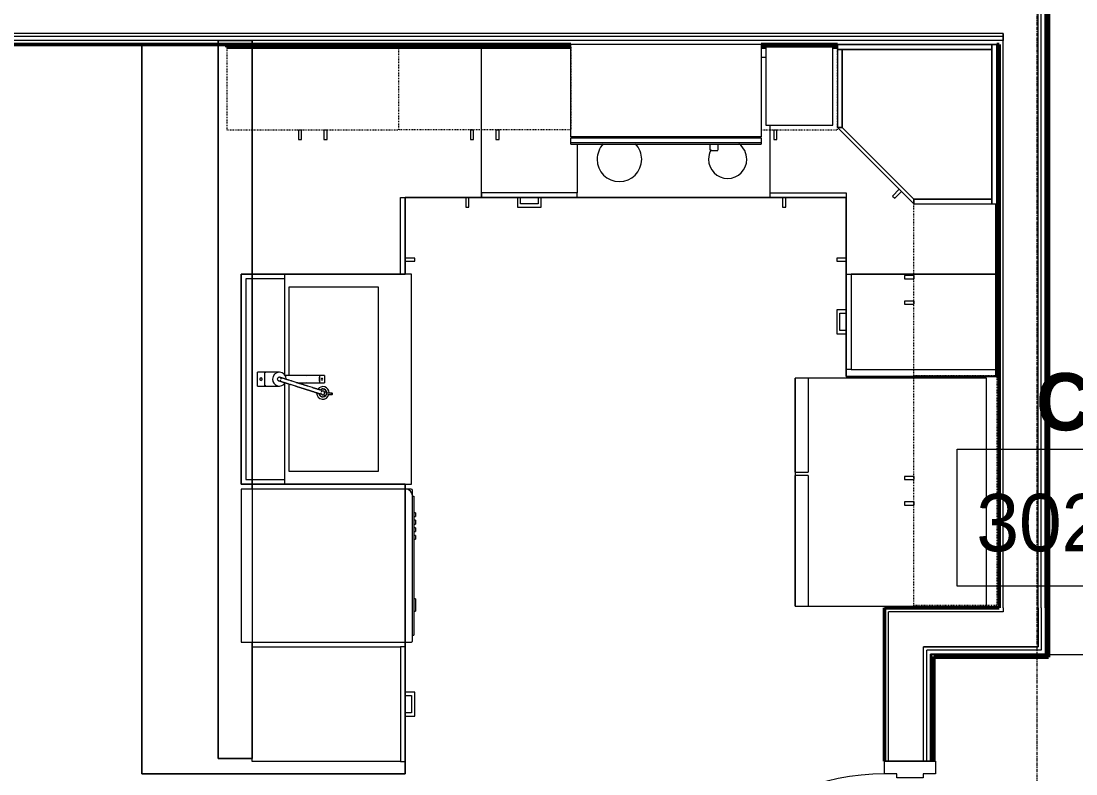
# Model space of a CAD drawing. Header units: inches. Extents: x -4218 to -1830, y 9767 to 12426.
# Drawn here: x -3640.9 to -3475.2, y 11007.5 to 11125.6 of the extents above; entities that cross this region are included whole.
import ezdxf

# ---------------------------------------------------------------- set-up
doc = ezdxf.new("R2010")
doc.units = ezdxf.units.IN
doc.header["$MEASUREMENT"] = 0
doc.linetypes.add('Dash', pattern=[0.25, 0.125, -0.125])
doc.linetypes.add('Grid Line 1_2_', pattern=[0.875, 0.5, -0.125, 0.125, -0.125])
for name, color, linetype, lineweight in [('0-1', 7, 'Continuous', 5), ('0-2', 253, 'Continuous', 9), ('0-3', 7, 'Continuous', 9), ('A-AREA-IDEN', 2, 'Continuous', 9), ('A-DOOR-1', 7, 'Continuous', 9), ('A-DOOR-2', 50, 'Continuous', 20), ('A-DOOR-FRAM-1', 50, 'Continuous', 20), ('A-FLOR-2', 252, 'Continuous', 9), ('A-FLOR-3', 7, 'Continuous', 9), ('A-FLOR-5', 192, 'Continuous', 9), ('A-WALL-1', 250, 'Continuous', 50), ('A-WALL-2', 10, 'Continuous', 13), ('A-WALL-3', 254, 'Continuous', 9), ('A-WALL-4', 253, 'Continuous', 9), ('A-WALL-5', 252, 'Continuous', 9), ('A-WALL-8', 113, 'Continuous', 9), ('I-WALL-1', 250, 'Continuous', 50), ('I-WALL-2', 254, 'Continuous', 9), ('I-WALL-3', 253, 'Continuous', 9), ('I-WALL-4', 252, 'Continuous', 9), ('P-SANR-FIXT-1', 7, 'Continuous', 9), ('P-SANR-FIXT-3', 252, 'Continuous', 9), ('Q-CASE', 31, 'Continuous', 9), ('Q-CASE-1', 252, 'Continuous', 9), ('Q-CASE-2', 7, 'Continuous', 9), ('Q-CASE-3', 253, 'Continuous', 9), ('Q-CASE-4', 7, 'Dash', 9), ('Q-CASE-5', 254, 'Continuous', 9), ('Q-SPCQ-1', 7, 'Continuous', 9), ('Q-SPCQ-2', 253, 'Continuous', 9), ('Q-SPCQ-3', 252, 'Continuous', 9), ('S-GRID-1', 1, 'Grid Line 1_2_', 9)]:
    doc.layers.add(name, color=color, linetype=linetype, lineweight=lineweight)
doc.styles.add('Century Gothic', font='ufonts.com_century-gothic.ttf', dxfattribs={"height": 9})
doc.styles.add('Century Gothic_B', font='GOTHICB.TTF', dxfattribs={"height": 9})

# ---------------------------------------------------------------- blocks, each defined once
blk = doc.blocks.new('Refrigerator_-_Side-by-Side_6047 - 36_ X 30_-345559-BACKGROUND - 3RD FLOOR')
at = {"layer": 'Q-SPCQ-1'}
for p, q in [((17.87, 14.42), (-17.88, 14.42)), ((-17.88, 14.42), (-17.88, -15.58)), ((17.87, -15.58), (17.87, 14.42)), ((-17.88, -13.58), (-3.13, -13.58)), ((-17.88, -13.58), (-17.88, -15.58)), ((-3.13, -15.58), (-3.13, -13.58)), ((-2.63, -13.58), (17.87, -13.58)), ((-2.63, -13.58), (-2.63, -15.58)), ((17.87, -15.58), (17.87, -13.58)), ((-17.88, -15.58), (17.87, -15.58)), ((-3.13, -15.58), (-17.88, -15.58)), ((17.87, -15.58), (-2.63, -15.58))]:
    blk.add_line(p, q, dxfattribs=at)
blk = doc.blocks.new('Range - 24_ x 30_-2320547-BACKGROUND - 3RD FLOOR')
at = {"layer": 'Q-SPCQ-1'}
blk.add_line((28.75, 22), (29.5, 22), dxfattribs=at)
for centre, radius, start, end in [((6.5, 6), 3.5, 136.4237, 180), ((6.5, 6), 3.5, 81.0228, 98.9772), ((6.5, 6), 3.5, 360, 43.6225), ((23.5, 6), 3, 360, 53.8773), ((23.5, 6), 3, 150.6307, 180), ((6.5, 6), 3.5, 180, 0), ((23.5, 6), 3, 180, 360)]:
    blk.add_arc(centre, radius, start, end, dxfattribs=at)
blk = doc.blocks.new('Dishwasher_15404 - 34_ counter-547918-BACKGROUND - 3RD FLOOR')
at = {"layer": 'Q-SPCQ-1'}
for p, q in [((25.8, 24), (25.74, 24)), ((26.68, 24), (25.8, 24)), ((26.87, 22.93), (26.87, 23.8)), ((26.87, 0.2), (26.87, 22.93)), ((26.87, 22.91), (27.12, 22.91)), ((27.12, 22.91), (27.12, 1.09)), ((27.37, 20.28), (27.12, 20.28)), ((27.37, 20.28), (27.37, 19.69)), ((27.12, 19.69), (27.37, 19.69)), ((27.37, 19.1), (27.12, 19.1)), ((27.12, 18.51), (27.37, 18.51)), ((27.37, 19.1), (27.37, 18.51)), ((27.37, 17.92), (27.12, 17.92)), ((27.12, 17.33), (27.37, 17.33)), ((27.37, 16.74), (27.12, 16.74)), ((27.37, 17.92), (27.37, 17.33)), ((27.37, 16.74), (27.37, 16.15)), ((27.12, 16.15), (27.37, 16.15)), ((27.37, 6.79), (27.12, 6.79)), ((27.37, 6.79), (27.37, 5.81)), ((27.37, 5.81), (27.37, 4.82)), ((27.12, 4.82), (27.37, 4.82)), ((26.87, 1.09), (27.12, 1.09)), ((25.74, 0), (26.68, 0))]:
    blk.add_line(p, q, dxfattribs=at)
for centre, radius, start, end in [((25.8, 22.93), 1.07, 360, 90), ((26.68, 23.8), 0.197, 0, 90), ((26.68, 0.2), 0.197, 270, 360), ((26.68, 0.2), 0.197, 270, 345)]:
    blk.add_arc(centre, radius, start, end, dxfattribs=at)
at = {"layer": 'Q-SPCQ-2'}
for p, q in [((0, 24), (0, 0)), ((1.74, 24), (0, 24)), ((0, 0), (1.74, 0))]:
    blk.add_line(p, q, dxfattribs=at)
at = {"layer": 'Q-SPCQ-3'}
for p, q in [((25.74, 24), (1.74, 24)), ((1.74, 0), (25.74, 0))]:
    blk.add_line(p, q, dxfattribs=at)
blk = doc.blocks.new('300 Series Wall Hung Cabinet_302 - 27_ X 36_-2605031-BACKGROUND - 3RD FLOOR')
at = {"layer": 'Q-CASE-2'}
for p, q in [((-1.76, 14.69), (-2.25, 14.69)), ((-2.25, 14.69), (-2.25, 13.19)), ((-1.76, 13.19), (-1.76, 14.69)), ((2.24, 14.69), (1.75, 14.69)), ((1.75, 14.69), (1.75, 13.19)), ((2.24, 13.19), (2.24, 14.69)), ((-1.76, 13.19), (-2.25, 13.19)), ((2.24, 13.19), (1.75, 13.19))]:
    blk.add_line(p, q, dxfattribs=at)
at = {"layer": 'Q-CASE-4'}
for p, q in [((-13.5, 0.19), (-13.5, 13.19)), ((-13.5, 13.19), (13.5, 13.19)), ((13.5, 13.19), (13.5, 0.19)), ((13.5, 0.19), (-13.5, 0.19))]:
    blk.add_line(p, q, dxfattribs=at)
blk = doc.blocks.new('30quot_MicrowaveVent_11166 - 70cm miele oven-2322118-BACKGROUND - 3RD FLOOR')
at = {"layer": 'Q-CASE-2'}
for p, q in [((-14.2, -14.49), (-14.2, 0)), ((15.68, 0), (-14.2, 0)), ((15.68, 0), (15.68, -14.49)), ((15.68, -14.49), (-14.2, -14.49)), ((-14.2, -14.61), (15.68, -14.61)), ((-14.2, -15.39), (-14.2, -14.61)), ((15.68, -14.61), (15.68, -15.39)), ((-14.2, -15.6), (-14.2, -15.39)), ((-14.2, -15.39), (15.68, -15.39)), ((-14.2, -15.6), (15.68, -15.6)), ((7.69, -16.55), (7.69, -15.63)), ((8.88, -15.63), (8.88, -16.55)), ((15.68, -15.39), (15.68, -15.6)), ((7.69, -16.6), (8.88, -16.6))]:
    blk.add_line(p, q, dxfattribs=at)
blk = doc.blocks.new('300 Series Wall Hung Cabinet_302 - 18_ x 36_-2359323-BACKGROUND - 3RD FLOOR')
at = {"layer": 'Q-CASE-2'}
for p, q in [((-1.76, 14.69), (-2.25, 14.69)), ((-2.25, 14.69), (-2.25, 13.19)), ((-1.76, 13.19), (-1.76, 14.69)), ((2.24, 14.69), (1.75, 14.69)), ((1.75, 14.69), (1.75, 13.19)), ((2.24, 13.19), (2.24, 14.69)), ((-1.76, 13.19), (-2.25, 13.19)), ((2.24, 13.19), (1.75, 13.19))]:
    blk.add_line(p, q, dxfattribs=at)
at = {"layer": 'Q-CASE-4'}
for p, q in [((-18, 0.19), (-18, 13.19)), ((-18, 13.19), (18, 13.19)), ((18, 13.19), (18, 0.19)), ((18, 0.19), (-18, 0.19))]:
    blk.add_line(p, q, dxfattribs=at)
blk = doc.blocks.new('Base Cabinet 4 Drawer 254 - Base Cabinet 4 Drawer 254 15_-2556187-BACKGROUND - 3RD FLOOR')
at = {"layer": 'Q-CASE-1'}
for p, q in [((-6.76, -23.25), (-6.76, -0.38)), ((8.24, -14.49), (8.24, -14.61)), ((8.24, -15.6), (8.24, -23.25)), ((-6.76, -23.25), (-6.76, -24)), ((8.24, -23.25), (-6.76, -23.25)), ((-6.76, -24), (8.24, -24)), ((-1.14, -24), (-0.64, -24)), ((2.61, -24), (2.11, -24)), ((8.24, -24), (8.24, -23.25))]:
    blk.add_line(p, q, dxfattribs=at)
at = {"layer": 'Q-CASE-2'}
for p, q in [((-1.14, -24), (-1.14, -25.5)), ((-0.64, -25), (-0.64, -24)), ((2.11, -24), (2.11, -25)), ((2.61, -25.5), (2.61, -24)), ((-1.14, -25.5), (2.61, -25.5)), ((2.11, -25), (-0.64, -25))]:
    blk.add_line(p, q, dxfattribs=at)
at = {"layer": 'Q-CASE-3'}
for p, q in [((-6.76, -0.38), (-6.76, 0)), ((-1.14, -24), (-0.64, -24)), ((2.61, -24), (2.11, -24))]:
    blk.add_line(p, q, dxfattribs=at)
at = {"layer": 'Q-CASE-5'}
for p, q in [((-6.76, 0), (7.24, 0)), ((-1.14, -24), (-0.64, -24)), ((-1.14, -24), (-0.64, -24)), ((2.61, -24), (2.11, -24)), ((2.61, -24), (2.11, -24))]:
    blk.add_line(p, q, dxfattribs=at)
blk = doc.blocks.new('Base Cabinet 3 Drawer 230 - Base Cabinet 3 Drawer 230 15_-2603807-BACKGROUND - 3RD FLOOR')
at = {"layer": 'Q-CASE-1'}
for p, q in [((-6.76, 24), (8.24, 24)), ((-6.76, 23.25), (-6.76, 24)), ((8.24, 23.25), (-6.76, 23.25)), ((-6.76, 23.25), (-6.76, 0.38)), ((-0.64, 24), (-1.14, 24)), ((2.11, 24), (2.61, 24)), ((8.24, 24), (8.24, 23.25)), ((8.24, 0.38), (8.24, 23.25))]:
    blk.add_line(p, q, dxfattribs=at)
at = {"layer": 'Q-CASE-2'}
for p, q in [((2.61, 25.5), (-1.14, 25.5)), ((-1.14, 25.5), (-1.14, 24)), ((-0.64, 24), (-0.64, 25)), ((-0.64, 25), (2.11, 25)), ((2.11, 25), (2.11, 24)), ((2.61, 24), (2.61, 25.5))]:
    blk.add_line(p, q, dxfattribs=at)
at = {"layer": 'Q-CASE-3'}
for p, q in [((-0.64, 24), (-1.14, 24)), ((2.11, 24), (2.61, 24)), ((-6.76, 0.38), (-6.76, 0.01)), ((8.24, 0), (8.24, 0.38))]:
    blk.add_line(p, q, dxfattribs=at)
at = {"layer": 'Q-CASE-5'}
for p, q in [((-0.64, 24), (-1.14, 24)), ((2.11, 24), (2.61, 24)), ((-6.76, 0), (8.24, 0))]:
    blk.add_line(p, q, dxfattribs=at)
blk = doc.blocks.new('Vanity Cabinet-Double Door - 33_-2164608-BACKGROUND - 3RD FLOOR')
at = {"layer": 'Q-CASE-1'}
for p, q in [((-15.76, -6.79), (-15.76, -1.74)), ((-15.76, -1.74), (-15.76, -6.79)), ((17.24, -1.74), (17.24, -6.79)), ((17.24, -6.79), (17.24, -1.74))]:
    blk.add_line(p, q, dxfattribs=at)
at = {"layer": 'Q-CASE-2'}
for p, q in [((-15.01, -1.74), (-15.01, -6.79)), ((16.49, -6.79), (16.49, -1.74))]:
    blk.add_line(p, q, dxfattribs=at)
at = {"layer": 'Q-CASE-3'}
for p, q in [((-15.76, -1.74), (-15.76, 0)), ((-15.76, 0), (17.24, 0)), ((-15.76, 0), (-15.76, -1.74)), ((17.24, 0), (-15.76, 0)), ((-15.01, -0.75), (-15.01, -1.74)), ((16.49, -0.75), (-15.01, -0.75)), ((16.49, -1.74), (16.49, -0.75)), ((17.24, 0), (17.24, -1.74)), ((17.24, -1.74), (17.24, 0)), ((-15.76, -1.74), (-15.76, -6.79)), ((17.24, -6.79), (17.24, -1.74)), ((-15.76, -24), (-15.76, -6.79)), ((-15.76, -6.79), (-15.76, -24)), ((17.24, -6.79), (17.24, -24)), ((17.24, -24), (17.24, -6.79))]:
    blk.add_line(p, q, dxfattribs=at)
at = {"layer": 'Q-CASE-5'}
for p, q in [((-15.76, 0), (-15.76, -1.74)), ((17.24, -1.74), (17.24, 0)), ((-15.76, -6.79), (-15.76, -21)), ((17.24, -21), (17.24, -6.79))]:
    blk.add_line(p, q, dxfattribs=at)
blk = doc.blocks.new('Base Cabinet 3 Drawer 230 - Base Cabinet 3 Drawer 230 18_-2554959-BACKGROUND - 3RD FLOOR')
at = {"layer": 'Q-CASE-1'}
for p, q in [((-8.26, -23.25), (-8.26, 0)), ((-8.26, 0), (9.74, 0)), ((9.74, 0), (9.74, -23.25)), ((-8.26, -23.25), (-8.26, -24)), ((9.74, -23.25), (-8.26, -23.25)), ((-8.26, -24), (9.74, -24)), ((-1.14, -24), (-0.64, -24)), ((2.61, -24), (2.11, -24)), ((9.74, -24), (9.74, -23.25))]:
    blk.add_line(p, q, dxfattribs=at)
at = {"layer": 'Q-CASE-2'}
for p, q in [((-1.14, -24), (-1.14, -25.5)), ((-0.64, -25), (-0.64, -24)), ((2.11, -24), (2.11, -25)), ((2.61, -25.5), (2.61, -24)), ((-1.14, -25.5), (2.61, -25.5)), ((2.11, -25), (-0.64, -25))]:
    blk.add_line(p, q, dxfattribs=at)
at = {"layer": 'Q-CASE-3'}
for p, q in [((-1.14, -24), (-0.64, -24)), ((2.61, -24), (2.11, -24))]:
    blk.add_line(p, q, dxfattribs=at)
at = {"layer": 'Q-CASE-5'}
for p, q in [((-1.14, -24), (-0.64, -24)), ((2.61, -24), (2.11, -24))]:
    blk.add_line(p, q, dxfattribs=at)
blk = doc.blocks.new('kitchen_faucet_14143 - kitchen_faucet_14143-V45-BACKGROUND - 3RD FLOOR')
at = {"layer": 'P-SANR-FIXT-1'}
for p, q in [((-7.58, 2.4), (-8.24, 2.4)), ((-8.24, 2.2), (-7.58, 2.2)), ((-6.99, 1.91), (-7.41, 2.04)), ((-7.23, 2.59), (-6.81, 2.46)), ((-6.3, 0.57), (-7.09, 0.57)), ((-7.09, -0.57), (-7.09, 0.57)), ((-2.83, 0.59), (-6.3, 0.59)), ((-6.3, 0.57), (-6.3, 0.59)), ((-6.3, 0.42), (-6.3, 0.5)), ((-6.3, 0.3), (-6.3, 0.4)), ((-6.3, 0.29), (-6.3, 0.15)), ((-6.3, 0.15), (-6.3, 0.29)), ((-6.3, 0.15), (-6.3, -0.15)), ((-6.3, -0.15), (-6.3, 0.15)), ((-3.97, 0.59), (-4.89, 0.59)), ((-0.9, 0.59), (-0.94, 0.59)), ((2.26, 1.08), (0, 1.08)), ((2.34, 1.02), (2.1, 1.02)), ((2.26, 1.08), (2.26, -1.08)), ((3.44, 1.08), (2.34, 1.08)), ((2.34, -1.08), (2.34, 1.08)), ((3.44, 1.08), (3.44, -1.08)), ((-7.09, -0.57), (-6.3, -0.57)), ((-6.3, -0.15), (-6.3, -0.29)), ((-6.3, -0.29), (-6.3, -0.15)), ((-6.3, -0.4), (-6.3, -0.3)), ((-6.3, -0.5), (-6.3, -0.42)), ((-6.3, -0.59), (-6.3, -0.51)), ((-6.3, -0.59), (-0.9, -0.59)), ((-4.89, -0.59), (-3.97, -0.59)), ((0, -1.08), (2.26, -1.08)), ((2.1, -1.02), (2.34, -1.02)), ((2.34, -1.08), (3.44, -1.08))]:
    blk.add_line(p, q, dxfattribs=at)
at = {"layer": 'P-SANR-FIXT-1', "flags": 128}
for points in [[(-6.52, 2.15), (-6.53, 2.23), (-6.56, 2.3), (-6.61, 2.36), (-6.67, 2.41), (-6.74, 2.44), (-6.82, 2.45), (-6.9, 2.44), (-6.97, 2.41), (-7.03, 2.36), (-7.08, 2.3), (-7.1, 2.23), (-7.11, 2.15)], [(-7.11, 2.15), (-7.1, 2.08), (-7.08, 2), (-7.03, 1.94), (-6.97, 1.9), (-6.9, 1.87), (-6.82, 1.86), (-6.74, 1.87), (-6.67, 1.9), (-6.61, 1.94), (-6.56, 2)], [(-6.91, 1.87), (-6.91, 1.87), (-6.91, 1.87), (-6.9, 1.87), (-6.9, 1.87), (-6.9, 1.87), (-6.89, 1.87), (-6.89, 1.86), (-6.88, 1.86), (-6.88, 1.86), (-6.87, 1.86), (-6.86, 1.86), (-6.71, 1.81), (-6.69, 1.8), (-6.68, 1.8), (-6.51, 1.75), (-6.49, 1.74), (-6.46, 1.73), (-6.43, 1.72), (-6.41, 1.71), (-6.38, 1.7), (-6.35, 1.69), (-6.32, 1.68), (-6.29, 1.67), (-6.26, 1.66), (-6.22, 1.65), (-6.19, 1.64), (-6.16, 1.63), (-6.12, 1.62), (-6.09, 1.61), (-6.05, 1.6), (-6.01, 1.59), (-5.98, 1.58), (-5.94, 1.56), (-5.9, 1.55), (-5.86, 1.54), (-5.82, 1.53), (-5.78, 1.51), (-5.74, 1.5), (-5.69, 1.49), (-5.65, 1.47), (-5.61, 1.46), (-5.56, 1.45), (-5.52, 1.43), (-5.47, 1.42), (-5.42, 1.4), (-5.38, 1.39), (-5.33, 1.37), (-5.28, 1.36), (-5.23, 1.34), (-5.18, 1.33), (-4.48, 1.1), (-4.42, 1.09), (-4.36, 1.07), (-4.31, 1.05), (-4.25, 1.03), (-4.19, 1.01), (-4.13, 0.99), (-4.07, 0.98), (-4.02, 0.96), (-3.96, 0.94), (-3.9, 0.92), (-3.84, 0.9), (-3.78, 0.88), (-3.72, 0.86), (-3.66, 0.85), (-3.6, 0.83), (-3.54, 0.81), (-3.48, 0.79), (-3.42, 0.77), (-3.36, 0.75), (-3.3, 0.73), (-3.24, 0.71), (-3.18, 0.69), (-3.12, 0.68), (-3.06, 0.66), (-3, 0.64), (-2.94, 0.62), (-2.88, 0.6), (-2.83, 0.58), (-2.77, 0.56), (-2.71, 0.55), (-2.65, 0.53), (-2.03, 0.33), (-1.98, 0.32), (-1.93, 0.3), (-1.88, 0.28), (-1.83, 0.27), (-1.78, 0.25), (-1.54, 0.18), (-1.49, 0.16), (-1.45, 0.15), (-1.4, 0.13), (-1.36, 0.12), (-1.31, 0.1), (-1.27, 0.09), (-1.23, 0.08), (-1.18, 0.06), (-1.14, 0.05), (-1.1, 0.04), (-1.06, 0.03), (-1.03, 0.01), (-0.99, 0), (-0.95, -0.01), (-0.91, -0.02), (-0.88, -0.03), (-0.84, -0.04), (-0.81, -0.05), (-0.77, -0.07), (-0.74, -0.08), (-0.71, -0.09), (-0.68, -0.1), (-0.65, -0.11), (-0.62, -0.11), (-0.59, -0.12), (-0.56, -0.13), (-0.53, -0.14), (-0.51, -0.15), (-0.48, -0.16), (-0.45, -0.17), (-0.43, -0.17), (-0.41, -0.18), (-0.38, -0.19), (-0.36, -0.2), (-0.34, -0.2), (-0.32, -0.21), (-0.3, -0.21), (-0.28, -0.22), (-0.26, -0.23), (-0.25, -0.23), (-0.23, -0.24), (-0.21, -0.24), (-0.2, -0.25), (-0.18, -0.25), (-0.17, -0.26), (-0.16, -0.26), (-0.15, -0.26), (-0.14, -0.27), (-0.13, -0.27), (-0.12, -0.27), (-0.11, -0.28), (-0.1, -0.28), (-0.09, -0.28), (-0.09, -0.28), (-0.08, -0.28), (-0.08, -0.29), (-0.07, -0.29), (-0.07, -0.29), (-0.07, -0.29), (-0.07, -0.29), (-0.06, -0.29)], [(-6.73, 2.43), (-6.73, 2.43), (-6.73, 2.43), (-6.73, 2.43), (-6.72, 2.43), (-6.72, 2.43), (-6.72, 2.43), (-6.71, 2.43), (-6.71, 2.43), (-6.7, 2.42), (-6.69, 2.42), (-6.68, 2.42), (-6.53, 2.37), (-6.52, 2.37), (-6.5, 2.36), (-6.48, 2.35), (-6.46, 2.35), (-6.44, 2.34), (-6.42, 2.33), (-6.39, 2.33), (-6.37, 2.32), (-6.34, 2.31), (-6.32, 2.3), (-6.29, 2.3), (-6.27, 2.29), (-6.24, 2.28), (-6.21, 2.27), (-6.18, 2.26), (-6.15, 2.25), (-6.12, 2.24), (-6.09, 2.23), (-6.06, 2.22), (-6.03, 2.21), (-5.99, 2.2), (-5.96, 2.19), (-5.92, 2.18), (-5.89, 2.17), (-5.85, 2.16), (-5.81, 2.14), (-5.78, 2.13), (-5.74, 2.12), (-5.7, 2.11), (-5.66, 2.1), (-5.62, 2.08), (-5.58, 2.07), (-5.53, 2.06), (-5.49, 2.04), (-5.45, 2.03), (-5.4, 2.01), (-5.36, 2), (-5.31, 1.99), (-5.27, 1.97), (-5.22, 1.96), (-5.17, 1.94), (-5.12, 1.93), (-5.07, 1.91), (-5.02, 1.9), (-4.97, 1.88), (-4.92, 1.86), (-4.87, 1.85), (-4.82, 1.83), (-4.77, 1.81), (-4.71, 1.8), (-4.66, 1.78), (-4.61, 1.76), (-4.55, 1.75), (-4.5, 1.73), (-4.44, 1.71), (-4.39, 1.69), (-4.33, 1.68), (-4.27, 1.66), (-4.22, 1.64), (-4.16, 1.62), (-4.1, 1.6), (-4.04, 1.59), (-3.99, 1.57), (-3.93, 1.55), (-3.87, 1.53), (-3.81, 1.51), (-3.75, 1.49), (-3.69, 1.47), (-3.63, 1.46), (-3.57, 1.44), (-3.51, 1.42), (-3.45, 1.4), (-3.39, 1.38), (-3.33, 1.36), (-3.27, 1.34), (-3.21, 1.32), (-3.15, 1.31), (-3.09, 1.29), (-3.03, 1.27), (-2.97, 1.25), (-2.92, 1.23), (-2.86, 1.21), (-2.8, 1.19), (-2.74, 1.17), (-2.68, 1.16), (-2.62, 1.14), (-2.56, 1.12), (-2.51, 1.1), (-1.88, 0.9), (-1.83, 0.89), (-1.78, 0.87), (-1.73, 0.85), (-1.67, 0.84), (-1.62, 0.82), (-1.4, 0.75), (-1.35, 0.74), (-1.3, 0.72), (-1.26, 0.71), (-1.21, 0.69), (-1.17, 0.68), (-1.12, 0.66), (-1.08, 0.65), (-1.04, 0.64), (-1, 0.62), (-0.96, 0.61), (-0.92, 0.6), (-0.88, 0.59), (-0.84, 0.57), (-0.8, 0.56), (-0.76, 0.55), (-0.73, 0.54), (-0.69, 0.53), (-0.66, 0.52), (-0.62, 0.51), (-0.59, 0.5), (-0.56, 0.49), (-0.52, 0.47), (-0.49, 0.47), (-0.46, 0.46), (-0.43, 0.45), (-0.4, 0.44), (-0.38, 0.43), (-0.35, 0.42), (-0.32, 0.41), (-0.3, 0.4), (-0.27, 0.4), (-0.25, 0.39), (-0.22, 0.38), (-0.2, 0.37), (-0.18, 0.37), (-0.16, 0.36), (-0.14, 0.35), (-0.12, 0.35), (-0.1, 0.34), (-0.08, 0.34), (-0.06, 0.33), (-0.05, 0.32), (-0.03, 0.32), (-0.02, 0.32), (0, 0.31), (0.01, 0.31), (0.02, 0.3), (0.03, 0.3), (0.04, 0.3), (0.05, 0.29), (0.06, 0.29), (0.07, 0.29), (0.08, 0.28), (0.09, 0.28), (0.09, 0.28), (0.1, 0.28), (0.1, 0.28), (0.11, 0.28), (0.11, 0.28), (0.11, 0.27), (0.11, 0.27), (0.11, 0.27)], [(-0.27, 0.02), (-0.27, -0.06), (-0.24, -0.13), (-0.2, -0.2), (-0.15, -0.25), (-0.08, -0.28), (0, -0.3), (0.08, -0.3), (0.15, -0.28), (0.21, -0.23), (0.27, -0.18)], [(0.27, -0.18), (0.3, -0.11), (0.32, -0.03), (0.31, 0.04), (0.29, 0.12), (0.25, 0.18), (0.19, 0.23), (0.13, 0.27), (0.05, 0.29), (-0.03, 0.28), (-0.1, 0.26), (-0.17, 0.22), (-0.22, 0.16)]]:
    blk.add_lwpolyline(points, dxfattribs=at)
at = {"layer": 'P-SANR-FIXT-1'}
for centre, radius, start, end in [((-6.83, 2.16), 0.984, 176.3754, 180), ((-6.83, 2.16), 0.984, 180, 325.3711), ((-6.83, 2.16), 0.984, 0, 165), ((-6.83, 2.16), 0.63, 10.3084, 180), ((-6.83, 2.16), 0.63, 180, 315), ((-6.83, 2.16), 0.591, 132.8835, 180), ((-6.83, 2.16), 0.591, 180, 191.3603), ((-6.83, 2.16), 0.591, 191.3603, 312.7731), ((-6.83, 2.16), 0.591, 14.7648, 132.8835), ((-6.69, 0), 0.118, 0, 180), ((0, 0), 1.08, 177.6189, 180), ((0, 0), 1.08, 0, 147.4712), ((2.88, 0), 0.197, 360, 180), ((-6.69, 0), 0.118, 180, 360), ((0, 0), 1.08, 180, 360), ((2.88, 0), 0.197, 180, 360)]:
    blk.add_arc(centre, radius, start, end, dxfattribs=at)
for centre, major_axis, ratio, start_param, end_param in [((-8.24, 2.3), (0, 0.0984), 0.984808, 4.712389, 7.853982), ((-8.24, 2.3), (0, 0.0984), 0.984808, 1.570796, 4.712389), ((-3.97, 0), (0, 0.591), 0.906308, 6.021386, 6.806784), ((-3.97, 0), (0, 0.591), 0.906308, 2.617994, 3.403392)]:
    blk.add_ellipse(centre, major_axis=major_axis, ratio=ratio, start_param=start_param, end_param=end_param, dxfattribs=at)
blk = doc.blocks.new('Stainless Steel Farmhous Kitchen Sink - Stainless Steel Farmhous Kitchen Sink-V46-BACKGROUND - 3RD FLOOR')
at = {"layer": 'P-SANR-FIXT-1'}
for p, q in [((-33, 22.2), (-33, 21.2)), ((0, 22.2), (-33, 22.2)), ((0, 21.2), (0, 22.2)), ((-31, 3), (-31, 16.96)), ((-31, 16.96), (-2, 16.96)), ((-2, 16.96), (-2, 3)), ((-33, 2.25), (-17.22, 2.25)), ((-17.09, 3), (-31, 3)), ((-15.78, 2.25), (0, 2.25)), ((-2, 3), (-15.72, 3))]:
    blk.add_line(p, q, dxfattribs=at)
at = {"layer": 'P-SANR-FIXT-3'}
for p, q in [((-33, 21.2), (-33, 2.25)), ((0, 2.25), (0, 21.2))]:
    blk.add_line(p, q, dxfattribs=at)
blk = doc.blocks.new('Base Cabinet Corner 197 - Base Cabinet Corner 197-V74-BACKGROUND - 3RD FLOOR')
at = {"layer": 'Q-CASE-1'}
for p, q in [((0.74, 36), (-22.89, 36)), ((0.74, 23.25), (0.74, 36)), ((0.74, 24), (0.74, 36)), ((0.73, 33.51), (0.73, 34)), ((12.74, 24), (0.74, 24)), ((0.74, 23.25), (0.74, 24)), ((12.74, 23.25), (0.74, 23.25)), ((10.73, 24), (10.24, 24)), ((12.74, 12.63), (12.74, 24))]:
    blk.add_line(p, q, dxfattribs=at)
at = {"layer": 'Q-CASE-2'}
for p, q in [((2.23, 34), (0.74, 34)), ((0.74, 33.51), (2.23, 33.51)), ((2.23, 33.51), (2.23, 34)), ((10.73, 25.5), (10.24, 25.5)), ((10.24, 25.5), (10.24, 24)), ((10.73, 24), (10.73, 25.5))]:
    blk.add_line(p, q, dxfattribs=at)
at = {"layer": 'Q-CASE-3'}
for p, q in [((-22.89, 36), (-23.26, 36)), ((10.73, 24), (10.24, 24)), ((12.74, 0), (12.74, 0.38))]:
    blk.add_line(p, q, dxfattribs=at)
at = {"layer": 'Q-CASE-5'}
for p, q in [((-23.26, 36), (-23.26, 0)), ((-23.26, 0), (-22.89, 0)), ((-22.89, 0), (2.11, 0)), ((2.11, 0), (12.74, 0))]:
    blk.add_line(p, q, dxfattribs=at)
blk = doc.blocks.new('Base Cabinet Corner 197 - Base Cabinet Corner 197-V75-BACKGROUND - 3RD FLOOR')
at = {"layer": 'Q-CASE-1'}
for p, q in [((0.74, 36), (-22.89, 36)), ((0.74, 23.25), (0.74, 36)), ((0.74, 24), (0.74, 36)), ((0.73, 33.51), (0.73, 34)), ((12.74, 24), (0.74, 24)), ((0.74, 23.25), (0.74, 24)), ((12.74, 23.25), (0.74, 23.25)), ((10.73, 24), (10.24, 24)), ((12.74, 0), (12.74, 24)), ((-22.89, 0), (12.74, 0))]:
    blk.add_line(p, q, dxfattribs=at)
at = {"layer": 'Q-CASE-2'}
for p, q in [((2.23, 34), (0.74, 34)), ((0.74, 33.51), (2.23, 33.51)), ((2.23, 33.51), (2.23, 34)), ((10.73, 25.5), (10.24, 25.5)), ((10.24, 25.5), (10.24, 24)), ((10.73, 24), (10.73, 25.5))]:
    blk.add_line(p, q, dxfattribs=at)
at = {"layer": 'Q-CASE-3'}
for p, q in [((-22.89, 36), (-23.26, 36)), ((10.73, 24), (10.24, 24)), ((-23.26, 0), (-22.89, 0))]:
    blk.add_line(p, q, dxfattribs=at)
at = {"layer": 'Q-CASE-5'}
blk.add_line((-23.26, 36), (-23.26, 0), dxfattribs=at)
blk = doc.blocks.new('308 - 308-2727439-BACKGROUND - 3RD FLOOR')
at = {"layer": 'Q-CASE'}
for p, q in [((0, 25.19), (-12, 13.19)), ((0, 24.44), (0, 25.19)), ((-11.25, 13.19), (0, 24.44)), ((-12, 13.19), (-11.25, 13.19))]:
    blk.add_line(p, q, dxfattribs=at)
at = {"layer": 'Q-CASE-2'}
for p, q in [((0, 25.19), (0, 24.44)), ((12.25, 25.19), (0, 25.19)), ((12.25, 24.44), (12.25, 25.19)), ((13, 25.19), (12.25, 25.19)), ((12.25, 25.19), (12.25, 0.94)), ((13, 0.94), (13, 25.19)), ((0, 24.44), (-11.25, 13.19)), ((12.25, 24.44), (0, 24.44)), ((0, 24.44), (12.25, 24.44)), ((12.25, 0.94), (12.25, 24.44)), ((-10.76, 16.55), (-11.11, 16.2)), ((-11.11, 16.2), (-10.05, 15.14)), ((-9.7, 15.49), (-10.76, 16.55)), ((-12, 13.19), (-12, 0.94)), ((-11.25, 13.19), (-12, 13.19)), ((-11.25, 13.19), (-11.25, 0.94)), ((-11.25, 0.94), (-11.25, 13.19)), ((-12, 0.94), (-11.25, 0.94)), ((13, 0.94), (-12, 0.94)), ((-12, 0.94), (-12, 0.19)), ((-12, 0.19), (13, 0.19)), ((-11.25, 0.94), (12.25, 0.94)), ((12.25, 0.94), (13, 0.94)), ((13, 0.19), (13, 0.94))]:
    blk.add_line(p, q, dxfattribs=at)
blk = doc.blocks.new('300 Series Wall Hung Cabinet_302 - 27_ X 36_-2604985-BACKGROUND - 3RD FLOOR')
at = {"layer": 'Q-CASE-2'}
for p, q in [((-2.25, -13.19), (-1.76, -13.19)), ((-2.25, -13.19), (-2.25, -14.69)), ((-1.76, -14.69), (-1.76, -13.19)), ((1.75, -13.19), (2.24, -13.19)), ((1.75, -13.19), (1.75, -14.69)), ((2.24, -14.69), (2.24, -13.19)), ((-2.25, -14.69), (-1.76, -14.69)), ((1.75, -14.69), (2.24, -14.69))]:
    blk.add_line(p, q, dxfattribs=at)
at = {"layer": 'Q-CASE-4'}
for p, q in [((13.5, -0.19), (-13.5, -0.19)), ((-13.5, -0.19), (-13.5, -13.19)), ((13.5, -13.19), (13.5, -0.19)), ((-13.5, -13.19), (13.5, -13.19))]:
    blk.add_line(p, q, dxfattribs=at)
blk = doc.blocks.new('300 Series Wall Hung Cabinet_301 - 12_-2216986-BACKGROUND - 3RD FLOOR')
at = {"layer": 'Q-CASE-2'}
for p, q in [((5.25, -0.19), (-5.25, -0.19)), ((-5.25, -0.19), (-5.25, -12.44)), ((5.25, -12.44), (5.25, -0.19)), ((-5.25, -12.44), (5.25, -12.44)), ((-4, -13.19), (-3.51, -13.19)), ((-4, -13.19), (-4, -14.69)), ((-3.51, -14.69), (-3.51, -13.19)), ((-4, -14.69), (-3.51, -14.69))]:
    blk.add_line(p, q, dxfattribs=at)
at = {"layer": 'Q-CASE-4'}
for p, q in [((6, -0.19), (-6, -0.19)), ((-6, -0.19), (-6, -13.19)), ((6, -13.19), (6, -0.19)), ((-6, -13.19), (6, -13.19))]:
    blk.add_line(p, q, dxfattribs=at)
blk = doc.blocks.new('CTR - 1st Phase - Unit Layouts_rvt-1-BACKGROUND - 3RD FLOOR')
at = {"layer": 'A-WALL-1'}
for p, q in [((-3554.56, 11121.94), (-3608.56, 11121.94)), ((-3608.56, 11121.94), (-3608.56, 11121.56)), ((-3608.56, 11121.56), (-3554.56, 11121.56)), ((-3512.67, 11121.94), (-3524.67, 11121.94)), ((-3524.67, 11121.56), (-3523.92, 11121.56)), ((-3513.42, 11121.56), (-3512.67, 11121.56)), ((-3487.3, 11121.94), (-3487.67, 11121.94)), ((-3487.3, 11069.84), (-3487.3, 11121.94)), ((-3487.67, 11096.94), (-3487.67, 11069.84)), ((-3487.67, 11069.84), (-3487.3, 11069.84))]:
    blk.add_line(p, q, dxfattribs=at)
at = {"layer": 'A-WALL-3'}
for p, q in [((-3609.93, 11122.56), (-3604.56, 11122.56)), ((-3604.56, 11121.56), (-3604.56, 11121.94)), ((-3487.67, 11121.94), (-3512.67, 11121.94))]:
    blk.add_line(p, q, dxfattribs=at)
at = {"layer": 'A-WALL-4'}
for p, q in [((-3609.93, 11122.56), (-3609.93, 11009.94)), ((-3609.93, 11122.56), (-3604.56, 11122.56)), ((-3554.56, 11121.94), (-3608.56, 11121.94)), ((-3604.56, 11121.94), (-3604.56, 11122.56)), ((-3604.56, 11121.94), (-3604.56, 11121.56)), ((-3604.56, 11085.94), (-3604.56, 11121.56)), ((-3512.67, 11121.94), (-3524.67, 11121.94)), ((-3487.67, 11121.94), (-3487.3, 11121.94)), ((-3487.3, 11069.84), (-3487.3, 11121.94)), ((-3604.56, 11052.19), (-3604.56, 11052.94)), ((-3604.56, 11009.94), (-3604.56, 11028.19)), ((-3604.56, 11009.94), (-3609.93, 11009.94))]:
    blk.add_line(p, q, dxfattribs=at)
at = {"layer": 'A-WALL-5'}
for p, q in [((-3609.93, 11009.94), (-3609.93, 11122.56)), ((-3608.56, 11121.56), (-3608.56, 11121.94)), ((-3608.56, 11121.56), (-3554.56, 11121.56)), ((-3604.56, 11122.56), (-3604.56, 11121.94)), ((-3604.56, 11121.56), (-3604.56, 11009.94)), ((-3524.67, 11121.56), (-3523.92, 11121.56)), ((-3513.42, 11121.56), (-3512.67, 11121.56)), ((-3487.67, 11096.94), (-3487.67, 11069.84)), ((-3487.3, 11069.84), (-3487.67, 11069.84)), ((-3609.93, 11009.94), (-3604.56, 11009.94))]:
    blk.add_line(p, q, dxfattribs=at)
at = {"layer": 'A-WALL-8'}
for p, q in [((-3608.56, 11121.94), (-3621.93, 11121.94)), ((-3621.93, 11121.94), (-3621.93, 11007.51)), ((-3621.93, 11007.51), (-3621.93, 11121.94)), ((-3621.93, 11121.94), (-3608.56, 11121.94)), ((-3554.56, 11121.94), (-3608.56, 11121.94)), ((-3608.56, 11121.94), (-3554.56, 11121.94)), ((-3512.67, 11121.94), (-3524.67, 11121.94)), ((-3524.67, 11121.94), (-3512.67, 11121.94)), ((-3487.67, 11121.94), (-3512.67, 11121.94)), ((-3512.67, 11121.94), (-3487.67, 11121.94)), ((-3487.3, 11121.94), (-3487.67, 11121.94)), ((-3487.67, 11121.94), (-3487.3, 11121.94)), ((-3487.3, 11069.84), (-3487.3, 11121.94)), ((-3487.3, 11121.94), (-3487.3, 11069.84)), ((-3580.56, 11085.94), (-3580.56, 11097.94)), ((-3580.56, 11097.94), (-3511.3, 11097.94)), ((-3511.3, 11097.94), (-3580.56, 11097.94)), ((-3580.56, 11097.94), (-3580.56, 11085.94)), ((-3511.3, 11097.94), (-3511.3, 11069.84)), ((-3511.3, 11069.84), (-3511.3, 11097.94)), ((-3604.56, 11052.94), (-3604.56, 11085.94)), ((-3604.56, 11085.94), (-3580.56, 11085.94)), ((-3580.56, 11085.94), (-3604.56, 11085.94)), ((-3604.56, 11085.94), (-3604.56, 11052.94)), ((-3511.3, 11069.84), (-3487.67, 11069.84)), ((-3487.67, 11069.84), (-3511.3, 11069.84)), ((-3487.67, 11069.84), (-3487.3, 11069.84)), ((-3487.3, 11069.84), (-3487.67, 11069.84)), ((-3580.56, 11052.94), (-3604.56, 11052.94)), ((-3604.56, 11052.94), (-3580.56, 11052.94)), ((-3580.56, 11007.51), (-3580.56, 11052.94)), ((-3580.56, 11052.94), (-3580.56, 11007.51)), ((-3621.93, 11007.51), (-3580.56, 11007.51)), ((-3580.56, 11007.51), (-3621.93, 11007.51))]:
    blk.add_line(p, q, dxfattribs=at)
at = {"layer": '0-2'}
for name, p in [('300 Series Wall Hung Cabinet_302 - 27_ X 36_-2604985-BACKGROUND - 3RD FLOOR', (-3595.06, 11121.75)), ('Base Cabinet 4 Drawer 254 - Base Cabinet 4 Drawer 254 15_-2556187-BACKGROUND - 3RD FLOOR', (-3561.79, 11121.94)), ('30quot_MicrowaveVent_11166 - 70cm miele oven-2322118-BACKGROUND - 3RD FLOOR', (-3540.35, 11121.94)), ('300 Series Wall Hung Cabinet_301 - 12_-2216986-BACKGROUND - 3RD FLOOR', (-3518.67, 11121.75)), ('Range - 24_ x 30_-2320547-BACKGROUND - 3RD FLOOR', (-3553.42, 11097.94)), ('Dishwasher_15404 - 34_ counter-547918-BACKGROUND - 3RD FLOOR', (-3606.3, 11028.19))]:
    blk.add_blockref(name, p, dxfattribs=at)
for name, p, rotation in [('Base Cabinet Corner 197 - Base Cabinet Corner 197-V75-BACKGROUND - 3RD FLOOR', (-3604.56, 11098.68), 270.0000000000319), ('300 Series Wall Hung Cabinet_302 - 27_ X 36_-2605031-BACKGROUND - 3RD FLOOR', (-3568.06, 11121.75), 180), ('Base Cabinet Corner 197 - Base Cabinet Corner 197-V74-BACKGROUND - 3RD FLOOR', (-3510.56, 11121.94), 180), ('308 - 308-2727439-BACKGROUND - 3RD FLOOR', (-3487.49, 11108.94), 90.00000000002986), ('300 Series Wall Hung Cabinet_302 - 27_ X 36_-2605031-BACKGROUND - 3RD FLOOR', (-3487.49, 11083.44), 90.00000000002986), ('Vanity Cabinet-Double Door - 33_-2164608-BACKGROUND - 3RD FLOOR', (-3606.3, 11068.7), 90.00000000003212), ('Stainless Steel Farmhous Kitchen Sink - Stainless Steel Farmhous Kitchen Sink-V46-BACKGROUND - 3RD FLOOR', (-3601.76, 11052.94), 270.0000000000835), ('Base Cabinet 3 Drawer 230 - Base Cabinet 3 Drawer 230 15_-2603807-BACKGROUND - 3RD FLOOR', (-3487.3, 11077.7), 90.00000000003256), ('kitchen_faucet_14143 - kitchen_faucet_14143-V45-BACKGROUND - 3RD FLOOR', (-3600.31, 11069.44), 180), ('Refrigerator_-_Side-by-Side_6047 - 36_ X 30_-345559-BACKGROUND - 3RD FLOOR', (-3503.72, 11051.71), 270.0000000000458), ('300 Series Wall Hung Cabinet_302 - 18_ x 36_-2359323-BACKGROUND - 3RD FLOOR', (-3487.49, 11051.94), 90.00000000002986), ('Base Cabinet 3 Drawer 230 - Base Cabinet 3 Drawer 230 18_-2554959-BACKGROUND - 3RD FLOOR', (-3604.56, 11017.7), 90.00000000011703)]:
    blk.add_blockref(name, p, dxfattribs=dict(at, rotation=rotation))
blk = doc.blocks.new('HOLLOW METAL - UNIT DOOR-2191980-BACKGROUND - 3RD FLOOR')
at = {"layer": 'A-DOOR-1'}
blk.add_arc((18, -4.125), 36, 180, 270, dxfattribs=at)
at = {"layer": 'A-DOOR-2'}
for p, q in [((16.25, -4.125), (18, -4.125)), ((16.25, -40.125), (16.25, -4.125)), ((18, -4.125), (18, -40.125)), ((18, -40.125), (16.25, -40.125))]:
    blk.add_line(p, q, dxfattribs=at)
at = {"layer": 'A-DOOR-FRAM-1'}
for p, q in [((-20, 3.875), (-18, 3.875)), ((-20, -4.125), (-20, 3.875)), ((-18, 3.875), (-18, 1.9375)), ((18, 3.875), (20, 3.875)), ((18, 1.9375), (18, 3.875)), ((20, 3.875), (20, -4.125)), ((-18, 1.9375), (-17.375, 1.9375)), ((-17.375, 1.9375), (-17.375, -2.1875)), ((17.375, 1.9375), (18, 1.9375)), ((17.375, -2.1875), (17.375, 1.9375)), ((-18, -2.1875), (-18, -4.125)), ((-17.375, -2.1875), (-18, -2.1875)), ((18, -2.1875), (17.375, -2.1875)), ((18, -4.125), (18, -2.1875)), ((-18, -4.125), (-20, -4.125)), ((20, -4.125), (18, -4.125))]:
    blk.add_line(p, q, dxfattribs=at)
blk = doc.blocks.new('CTR - 1st Phase - Common Walls_rvt-1-BACKGROUND - 3RD FLOOR')
at = {"layer": 'A-FLOR-2'}
for p, q in [((-3497.92, 11026.19), (-3497.92, 11009.49)), ((-3479.55, 11026.19), (-3497.92, 11026.19))]:
    blk.add_line(p, q, dxfattribs=at)
at = {"layer": 'A-FLOR-3'}
blk.add_line((-3435.32, 11026.19), (-3479.55, 11026.19), dxfattribs=at)
at = {"layer": 'A-WALL-2'}
for p, q in [((-3481.17, 11033.56), (-3481.17, 11362.61)), ((-3480.67, 11033.56), (-3480.67, 11362.61)), ((-3480.05, 11033.56), (-3480.05, 11362.61)), ((-3487.3, 11123.69), (-3852.47, 11123.69)), ((-3487.3, 11123.19), (-3852.47, 11123.19)), ((-3486.67, 11123.69), (-3487.3, 11123.69)), ((-3486.67, 11123.19), (-3487.3, 11123.19)), ((-3486.67, 11123.69), (-3486.67, 11123.19)), ((-3486.67, 11123.19), (-3486.67, 11123.69)), ((-3486.67, 11123.19), (-3486.67, 11122.56)), ((-3486.67, 11122.56), (-3486.67, 11123.19)), ((-3487.3, 11122.56), (-3852.47, 11122.56)), ((-3486.67, 11122.56), (-3487.3, 11122.56)), ((-3486.67, 11033.56), (-3486.67, 11122.56)), ((-3504.67, 11027.44), (-3504.67, 11032.94)), ((-3486.67, 11032.94), (-3504.67, 11032.94)), ((-3486.67, 11033.56), (-3486.67, 11032.94)), ((-3481.17, 11033.56), (-3481.17, 11032.94)), ((-3481.17, 11032.94), (-3481.17, 11027.44)), ((-3480.67, 11033.56), (-3480.67, 11027.44)), ((-3480.05, 11033.56), (-3480.05, 11026.94)), ((-3504.67, 11025.81), (-3504.67, 11027.44)), ((-3499.17, 11026.94), (-3499.17, 11027.44)), ((-3481.17, 11027.44), (-3499.17, 11027.44)), ((-3480.67, 11027.44), (-3480.67, 11026.94)), ((-3504.67, 11009.49), (-3504.67, 11025.81)), ((-3499.17, 11025.81), (-3499.17, 11026.94)), ((-3499.17, 11009.49), (-3499.17, 11025.81)), ((-3498.67, 11026.31), (-3498.67, 11026.94)), ((-3480.67, 11026.94), (-3498.67, 11026.94)), ((-3498.67, 11025.81), (-3498.67, 11026.31)), ((-3498.67, 11009.49), (-3498.67, 11025.81)), ((-3498.05, 11025.81), (-3498.05, 11026.31)), ((-3480.05, 11026.31), (-3498.05, 11026.31)), ((-3497.55, 11025.81), (-3498.05, 11025.81)), ((-3498.05, 11009.49), (-3498.05, 11025.81)), ((-3480.05, 11026.94), (-3480.05, 11026.31))]:
    blk.add_line(p, q, dxfattribs=at)
at = {"layer": 'I-WALL-1'}
for p, q in [((-3479.55, 11033.56), (-3479.55, 11362.61)), ((-3852.47, 11121.94), (-3554.56, 11121.94)), ((-3524.67, 11121.94), (-3512.67, 11121.94)), ((-3487.67, 11121.94), (-3487.3, 11121.94)), ((-3487.3, 11121.94), (-3487.3, 11033.56)), ((-3487.3, 11033.56), (-3505.3, 11033.56)), ((-3505.3, 11033.56), (-3505.3, 11032.94)), ((-3505.3, 11032.94), (-3505.3, 11025.81)), ((-3479.55, 11026.31), (-3479.55, 11033.56)), ((-3505.3, 11025.81), (-3505.3, 11009.49)), ((-3497.55, 11009.49), (-3497.55, 11025.81)), ((-3497.55, 11025.81), (-3479.55, 11025.81)), ((-3479.55, 11025.81), (-3479.55, 11026.31))]:
    blk.add_line(p, q, dxfattribs=at)
at = {"layer": 'I-WALL-2'}
for p, q in [((-3609.93, 11121.94), (-3608.56, 11121.94)), ((-3608.56, 11121.94), (-3604.56, 11121.94)), ((-3604.56, 11121.94), (-3554.56, 11121.94)), ((-3524.67, 11121.94), (-3512.67, 11121.94)), ((-3512.67, 11121.94), (-3487.67, 11121.94)), ((-3487.67, 11121.94), (-3487.3, 11121.94)), ((-3487.3, 11121.94), (-3487.3, 11069.84))]:
    blk.add_line(p, q, dxfattribs=at)
at = {"layer": 'I-WALL-3'}
for p, q in [((-3621.93, 11121.94), (-3609.93, 11121.94)), ((-3497.92, 11009.49), (-3505.3, 11009.49))]:
    blk.add_line(p, q, dxfattribs=at)
at = {"layer": 'I-WALL-4'}
for p, q in [((-3479.55, 11033.56), (-3479.55, 11362.61)), ((-3851.85, 11121.94), (-3621.93, 11121.94)), ((-3487.3, 11069.84), (-3487.3, 11033.56)), ((-3505.3, 11025.81), (-3505.3, 11033.56)), ((-3487.3, 11033.56), (-3505.3, 11033.56)), ((-3479.55, 11033.56), (-3479.55, 11026.19)), ((-3505.3, 11025.81), (-3505.3, 11009.49))]:
    blk.add_line(p, q, dxfattribs=at)
at = {"layer": '0-3', "rotation": 270.0000000000064}
blk.add_blockref('HOLLOW METAL - UNIT DOOR-2191980-BACKGROUND - 3RD FLOOR', (-3501.17, 10989.49), dxfattribs=at)

msp = doc.modelspace()

# ---------------------------------------------------------------- linework, layer by layer
at = {"layer": 'A-AREA-IDEN', "flags": 128}
msp.add_lwpolyline([(-3493.87, 11058.43), (-3402.38, 11058.43), (-3402.38, 11036.94), (-3493.87, 11036.94)], close=True, dxfattribs=at)
at = {"layer": 'A-FLOR-5'}
for p, q in [((-3479.92, 11434.99), (-3479.92, 11026.19)), ((-3481.17, 11027.44), (-3481.17, 11369.24)), ((-3499.17, 11009.49), (-3499.17, 11027.44)), ((-3499.17, 11027.44), (-3481.17, 11027.44))]:
    msp.add_line(p, q, dxfattribs=at)
at = {"layer": 'S-GRID-1'}
msp.add_line((-3481.32, 9836.18), (-3481.32, 12376.81), dxfattribs=at)

# ---------------------------------------------------------------- block references
at = {"layer": '0-1'}
for name in ['CTR - 1st Phase - Unit Layouts_rvt-1-BACKGROUND - 3RD FLOOR', 'CTR - 1st Phase - Common Walls_rvt-1-BACKGROUND - 3RD FLOOR']:
    msp.add_blockref(name, (0, 0), dxfattribs=at)

# ---------------------------------------------------------------- texts
at = {"layer": 'A-AREA-IDEN', "char_height": 9, "attachment_point": 1}
for s, insert, width, style in [('CORRIDOR', (-3481.5, 11070.4), 80.598, 'Century Gothic_B'), ('302 - (1910 SF)', (-3490.87, 11051.43), 103.323, 'Century Gothic')]:
    msp.add_mtext(s, dxfattribs=dict(at, insert=insert, width=width, style=style))

doc.saveas('drawing.dxf')
